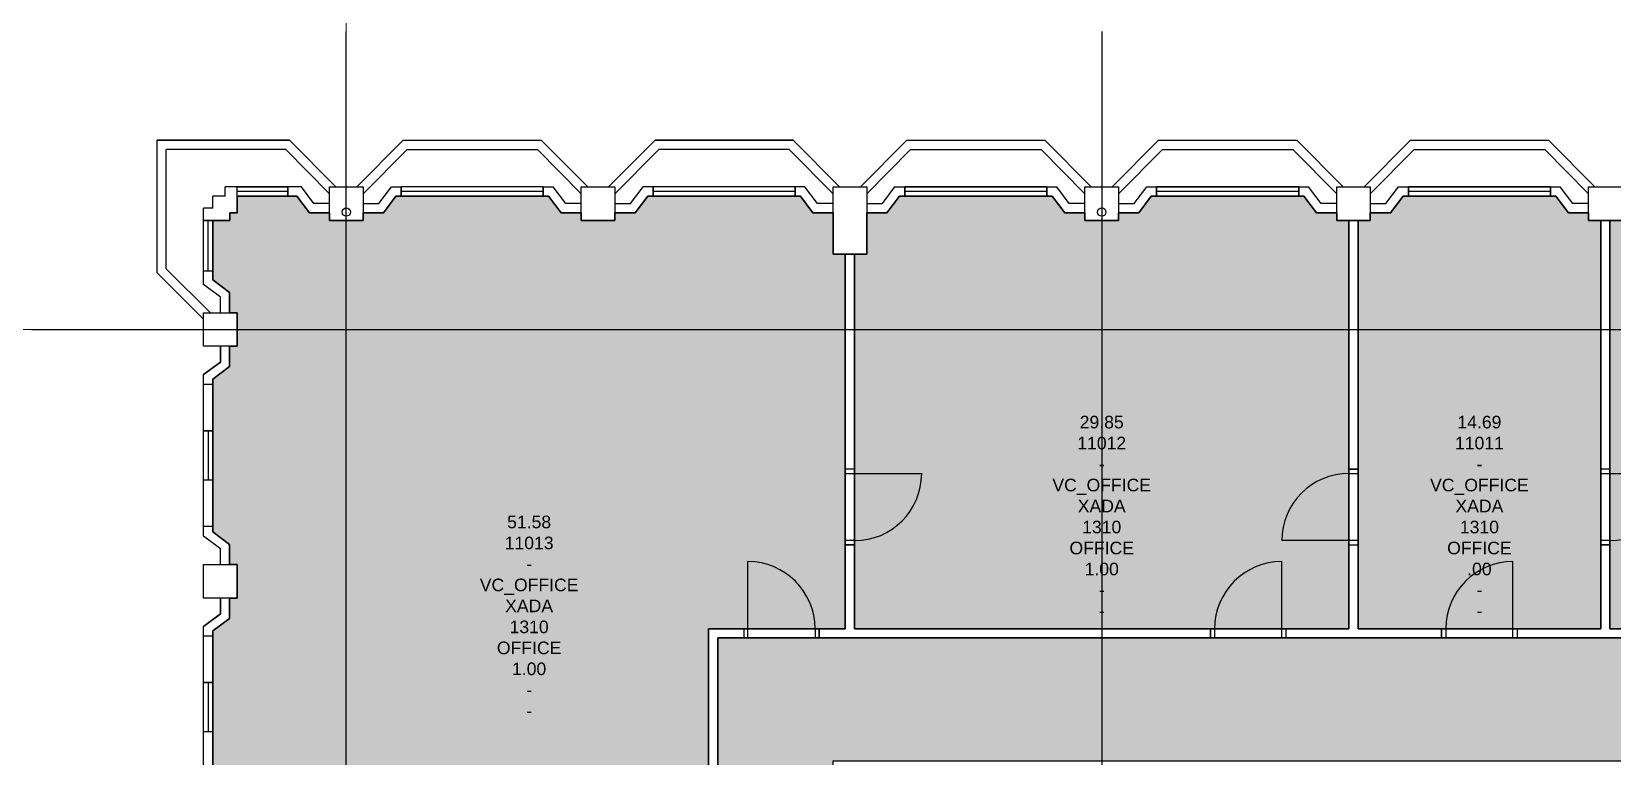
# Model space of a CAD drawing. Header units: millimetres. Extents: x -1500 to 79985, y -24426 to 1319.
# Drawn here: x -1500 to 17334, y -7317 to 1319 of the extents above; entities that cross this region are included whole.
import ezdxf

# ---------------------------------------------------------------- set-up
doc = ezdxf.new("R2010")
doc.units = ezdxf.units.MM
doc.header["$LTSCALE"] = 750
doc.header["$MEASUREMENT"] = 0
doc.linetypes.add('PCENTRE', pattern=[50.8, 31.75, -6.35, 6.35, -6.35])
doc.linetypes.add('PCENTRE2', pattern=[28.575, 19.05, -3.175, 3.175, -3.175])
for name, color, linetype in [('Boundaries_and_building_grids', 140, 'PCENTRE2'), ('COLUMNS_P5', 3, 'Continuous'), ('DR', 8, 'Continuous'), ('GROS$', 1, 'Continuous'), ('HL-TMP', 7, 'Continuous'), ('RM$', 5, 'Continuous'), ('RM$TXT', 5, 'Continuous'), ('WA', 6, 'Continuous'), ('WA_EXT', 7, 'Continuous'), ('WN', 4, 'Continuous')]:
    doc.layers.add(name, color=color, linetype=linetype)
doc.styles.get("Standard").update_dxf_attribs({"font": 'arial.ttf'})

msp = doc.modelspace()

# ---------------------------------------------------------------- hatches: boundary and pattern name
at = {"layer": 'HL-TMP', "true_color": 0xffff00}
h = msp.add_hatch(color=2, dxfattribs=at)
h.paths.add_polyline_path([(44195, -931), (44050, -931), (44050, -841), (43810, -841), (43660, -641), (41841, -641), (41691, -841), (41450, -841), (41450, -1331), (41050, -1331), (41050, -841), (40810, -841), (40660, -641), (38841, -641), (38691, -841), (38450, -841), (38450, -931), (38305, -931), (38305, -5796), (40315, -5796), (44195, -5796)], flags=0)
h.paths.add_polyline_path([(38195, -931), (38050, -931), (38050, -841), (37810, -841), (37660, -641), (35841, -641), (35691, -841), (35450, -841), (35450, -931), (35305, -931), (35305, -5796), (38195, -5796)], flags=0)
h.paths.add_polyline_path([(35195, -931), (35050, -931), (35050, -841), (34810, -841), (34660, -641), (32841, -641), (32691, -841), (32450, -841), (32450, -931), (32305, -931), (32305, -5796), (35195, -5796)], flags=0)
h.paths.add_polyline_path([(32195, -931), (32050, -931), (32050, -841), (31810, -841), (31660, -641), (29841, -641), (29691, -841), (29450, -841), (29450, -931), (29050, -931), (29050, -841), (28810, -841), (28660, -641), (26841, -641), (26691, -841), (26450, -841), (26450, -931), (26305, -931), (26305, -5796), (32195, -5796)], flags=0)
h.paths.add_polyline_path([(26195, -931), (26050, -931), (26050, -841), (25810, -841), (25660, -641), (23841, -641), (23691, -841), (23450, -841), (23450, -931), (23050, -931), (23050, -841), (22810, -841), (22660, -641), (20841, -641), (20691, -841), (20450, -841), (20450, -931), (20305, -931), (20305, -5796), (26195, -5796)], flags=0)
h.paths.add_polyline_path([(20195, -931), (20050, -931), (20050, -841), (19810, -841), (19660, -641), (17841, -641), (17691, -841), (17450, -841), (17450, -931), (17305, -931), (17305, -5796), (20195, -5796)], flags=0)
h.paths.add_polyline_path([(17195, -931), (17050, -931), (17050, -841), (16810, -841), (16660, -641), (14841, -641), (14691, -841), (14450, -841), (14450, -931), (14305, -931), (14305, -5796), (17195, -5796)], flags=0)
h.paths.add_polyline_path([(14195, -931), (14050, -931), (14050, -841), (13810, -841), (13660, -641), (11841, -641), (11691, -841), (11450, -841), (11450, -931), (11050, -931), (11050, -841), (10810, -841), (10660, -641), (8841, -641), (8691, -841), (8450, -841), (8450, -1331), (8305, -1331), (8305, -5796), (14195, -5796)], flags=0)
h.paths.add_polyline_path([(8195, -1331), (8050, -1331), (8050, -841), (7930, -841), (7810, -841), (7660, -641), (5841, -641), (5691, -841), (5450, -841), (5450, -931), (5050, -931), (5050, -841), (4810, -841), (4660, -641), (2841, -641), (2691, -841), (2450, -841), (2450, -931), (2050, -931), (2050, -841), (1810, -841), (1660, -641), (950, -641), (950, -841), (861, -841), (861, -931), (660, -931), (660, -1640), (860, -1791), (860, -2031), (950, -2031), (950, -2431), (860, -2431), (860, -2672), (660, -2822), (660, -4640), (860, -4791), (860, -5031), (950, -5031), (950, -5431), (860, -5431), (860, -5672), (660, -5822), (660, -7640), (860, -7791), (860, -8031), (950, -8031), (950, -8176), (6565, -8176), (6565, -5796), (8195, -5796)], flags=0)
h.paths.add_polyline_path([(6565, -9625), (6565, -8286), (950, -8286), (950, -8431), (860, -8431), (860, -8672), (660, -8822), (660, -9140), (860, -9291), (860, -9531), (950, -9531), (950, -9931), (860, -9931), (860, -10172), (660, -10322), (660, -10640), (860, -10791), (860, -11031), (950, -11031), (950, -11431), (860, -11431), (860, -11672), (660, -11822), (660, -12140), (860, -12293), (860, -12531), (950, -12531), (950, -12676), (6565, -12676)], flags=0)
h.paths.add_polyline_path([(35195, -16079), (32305, -16079), (32305, -20031), (32450, -20031), (32450, -20121), (32691, -20121), (32841, -20321), (34660, -20321), (34810, -20121), (35050, -20121), (35050, -20031), (35195, -20031)], flags=0)
h.paths.add_polyline_path([(38195, -16079), (35305, -16079), (35305, -20031), (35450, -20031), (35450, -20121), (35691, -20121), (35841, -20321), (37660, -20321), (37810, -20121), (38050, -20121), (38050, -20031), (38195, -20031)], flags=0)
at = {"layer": 'HL-TMP', "true_color": 0x666666}
h = msp.add_hatch(color=251, dxfattribs=at)
h.paths.add_polyline_path([(20520, -7591), (20440, -7591), (17360, -7591), (17360, -13481), (19670, -13481), (20520, -13481)], flags=0)
h.paths.add_polyline_path([(32140, -7481), (28980, -7481), (28980, -7591), (28980, -13371), (32140, -13371), (32140, -12731)], flags=0)
h.paths.add_polyline_path([(44195, -5906), (6675, -5906), (6675, -9625), (6675, -13502), (8050, -13502), (8050, -7371), (36110, -7371), (36110, -13591), (36000, -13591), (36000, -12841), (35360, -12841), (35360, -13591), (35140, -13591), (35140, -12841), (32360, -12841), (32360, -13591), (32305, -13591), (32305, -15969), (38195, -15969), (38195, -13591), (38140, -13591), (38140, -7371), (42730, -7371)], flags=0)
h.paths.add_polyline_path([(11140, -9806), (10000, -9806), (10000, -11916), (11140, -11916)], flags=0)
h.paths.add_polyline_path([(17195, -13591), (14360, -13591), (14140, -13591), (11360, -13591), (6675, -13591), (6675, -20321), (7660, -20321), (7810, -20121), (8050, -20121), (8050, -19631), (8195, -19631), (8195, -15056), (17195, -15056)], flags=0)

# ---------------------------------------------------------------- linework, layer by layer
at = {"layer": 'Boundaries_and_building_grids', "color": 140, "linetype": 'PCENTRE', "lineweight": -3}
for p, q in [((2250, -22281, -37950), (2250, 1319, -37950)), ((11250, 1319, -37950), (11250, -22281, -37950)), ((-1500, -2231, -37950), (51000, -2231, -37950))]:
    msp.add_line(p, q, dxfattribs=at)
at = {"layer": 'COLUMNS_P5', "linetype": 'Continuous'}
for p, q in [((2050, -931), (2050, -531)), ((2050, -531), (2450, -531)), ((2450, -531), (2450, -931)), ((5050, -931), (5050, -531)), ((5050, -531), (5450, -531)), ((5450, -531), (5450, -931)), ((8050, -1331), (8050, -531)), ((8050, -531), (8450, -531)), ((8450, -531), (8450, -1331)), ((11050, -931), (11050, -531)), ((11050, -531), (11450, -531)), ((11450, -531), (11450, -931)), ((14050, -931), (14050, -531)), ((14050, -531), (14450, -531)), ((14450, -531), (14450, -931)), ((17050, -931), (17050, -531)), ((17050, -531), (17450, -531)), ((2450, -931), (2050, -931)), ((5450, -931), (5050, -931)), ((11450, -931), (11050, -931)), ((14450, -931), (14050, -931)), ((17450, -931), (17050, -931)), ((8450, -1331), (8050, -1331)), ((550, -2431), (550, -2031)), ((550, -2031), (950, -2031)), ((950, -2031), (950, -2431)), ((950, -2431), (550, -2431)), ((550, -5431), (550, -5031)), ((550, -5031), (950, -5031)), ((950, -5031), (950, -5431)), ((950, -5431), (550, -5431))]:
    msp.add_line(p, q, dxfattribs=at)
at = {"layer": 'COLUMNS_P5', "linetype": 'Continuous', "lineweight": 0}
for p, direction in [((2250, -931), (0, 1)), ((950, -2231), (1, 0))]:
    msp.add_xline(p, direction, dxfattribs=at)
at = {"layer": 'COLUMNS_P5', "linetype": 'Continuous', "lineweight": -3}
for centre in [(2250, -831), (11250, -831)]:
    msp.add_circle(centre, 50, dxfattribs=at)
at = {"layer": 'DR', "linetype": 'Continuous'}
for p, q in [((8305, -3946), (9105, -3946)), ((17305, -3946), (18105, -3946)), ((14195, -4746), (13395, -4746)), ((7035, -5796), (7035, -4996)), ((13395, -5796), (13395, -4996)), ((16150, -5796), (16150, -4996))]:
    msp.add_line(p, q, dxfattribs=at)
for points in [[(8305, -3946), (8305, -3896), (8195, -3896), (8195, -3946), (8305, -3946)], [(14195, -3896), (14195, -3946), (14305, -3946), (14305, -3896), (14195, -3896)], [(17305, -3946), (17305, -3896), (17195, -3896), (17195, -3946), (17305, -3946)], [(8305, -4796), (8305, -4746), (8195, -4746), (8195, -4796), (8305, -4796)], [(14195, -4746), (14195, -4796), (14305, -4796), (14305, -4746), (14195, -4746)], [(17305, -4796), (17305, -4746), (17195, -4746), (17195, -4796), (17305, -4796)], [(7035, -5796), (6985, -5796), (6985, -5906), (7035, -5906), (7035, -5796)], [(7885, -5796), (7835, -5796), (7835, -5906), (7885, -5906), (7885, -5796)], [(12545, -5796), (12595, -5796), (12595, -5906), (12545, -5906), (12545, -5796)], [(13395, -5796), (13445, -5796), (13445, -5906), (13395, -5906), (13395, -5796)], [(15300, -5796), (15350, -5796), (15350, -5906), (15300, -5906), (15300, -5796)], [(16150, -5796), (16200, -5796), (16200, -5906), (16150, -5906), (16150, -5796)]]:
    msp.add_lwpolyline(points, dxfattribs=at)
for centre, start, end in [((8305, -3946), 270, 0), ((14195, -4746), 90, 180), ((17305, -3946), 270, 0), ((7035, -5796), 0, 90), ((13395, -5796), 90, 180), ((16150, -5796), 90, 180)]:
    msp.add_arc(centre, 800, start, end, dxfattribs=at)
at = {"layer": 'GROS$'}
for points in [[(550, -7694), (550, -5768), (750, -5618), (750, -5431), (550, -5431), (550, -5031), (750, -5031), (750, -4845), (550, -4694), (550, -2768), (750, -2618), (750, -2431), (550, -2431), (550, -2106), (-5, -1554), (-5, 24), (1573, 24), (2126, -531), (2375, -531), (2928, 24), (4573, 24), (5126, -531), (5375, -531), (5928, 24), (7573, 24), (8126, -531), (8375, -531), (8928, 24), (10573, 24), (11126, -531), (11375, -531), (11928, 24), (13573, 24), (14126, -531), (14375, -531), (14928, 24), (16573, 24), (17126, -531), (17375, -531)], [(660, -7640), (660, -5822), (860, -5672), (860, -5431), (950, -5431), (950, -5031), (860, -5031), (860, -4791), (660, -4640), (660, -2822), (860, -2672), (860, -2431), (950, -2431), (950, -2031), (860, -2031), (860, -1791), (660, -1640), (660, -955), (660, -931), (861, -931), (861, -841), (950, -841), (950, -641), (1660, -641), (1810, -841), (2050, -841), (2050, -931), (2450, -931), (2450, -841), (2691, -841), (2841, -641), (4660, -641), (4810, -841), (5050, -841), (5050, -931), (5450, -931), (5450, -841), (5691, -841), (5841, -641), (7660, -641), (7810, -841), (7930, -841), (8050, -841), (8050, -1331), (8450, -1331), (8450, -841), (8691, -841), (8841, -641), (10660, -641), (10810, -841), (11050, -841), (11050, -931), (11450, -931), (11450, -841), (11691, -841), (11841, -641), (13660, -641), (13810, -841), (14050, -841), (14050, -931), (14450, -931), (14450, -841), (14691, -841), (14841, -641), (16660, -641), (16810, -841), (17050, -841), (17050, -931), (17450, -931)], [(20195, -5796), (17305, -5796), (17305, -931), (17195, -931), (17195, -5796), (14305, -5796), (14305, -931), (14195, -931), (14195, -5796), (8305, -5796), (8305, -1331), (8195, -1331), (8195, -5796), (6565, -5796), (6565, -8176), (950, -8176), (950, -8286), (6565, -8286), (6565, -9625), (6675, -9625), (6675, -5906), (44195, -5906)]]:
    msp.add_lwpolyline(points, dxfattribs=at)
at = {"layer": 'RM$'}
msp.add_lwpolyline([(6565, -8176), (6565, -5796), (8195, -5796), (8195, -1331), (8050, -1331), (8050, -841), (7930, -841), (7810, -841), (7660, -641), (5841, -641), (5691, -841), (5450, -841), (5450, -931), (5050, -931), (5050, -841), (4810, -841), (4660, -641), (2841, -641), (2691, -841), (2450, -841), (2450, -931), (2050, -931), (2050, -841), (1810, -841), (1660, -641), (950, -641), (950, -841), (861, -841), (861, -931), (660, -931), (660, -1640), (860, -1791), (860, -2031), (950, -2031), (950, -2431), (860, -2431), (860, -2672), (660, -2822), (660, -4640), (860, -4791), (860, -5031), (950, -5031), (950, -5431), (860, -5431), (860, -5672), (660, -5822), (660, -7640)], dxfattribs=at)
for points in [[(14195, -931), (14050, -931), (14050, -841), (13810, -841), (13660, -641), (11841, -641), (11691, -841), (11450, -841), (11450, -931), (11050, -931), (11050, -841), (10810, -841), (10660, -641), (8841, -641), (8691, -841), (8450, -841), (8450, -1331), (8305, -1331), (8305, -5796), (14195, -5796)], [(17195, -931), (17050, -931), (17050, -841), (16810, -841), (16660, -641), (14841, -641), (14691, -841), (14450, -841), (14450, -931), (14305, -931), (14305, -5796), (17195, -5796)], [(20195, -931), (20050, -931), (20050, -841), (19810, -841), (19660, -641), (17841, -641), (17691, -841), (17450, -841), (17450, -931), (17305, -931), (17305, -5796), (20195, -5796)], [(44195, -5906), (6675, -5906), (6675, -9625), (6675, -13502), (8050, -13502), (8050, -7371), (36110, -7371), (36110, -13591), (36000, -13591), (36000, -12841), (35360, -12841), (35360, -13591), (35140, -13591), (35140, -12841), (32360, -12841), (32360, -13591), (32305, -13591), (32305, -15969), (38195, -15969), (38195, -13591), (38140, -13591), (38140, -7371), (42730, -7371)]]:
    msp.add_lwpolyline(points, close=True, dxfattribs=at)
at = {"layer": 'WA', "linetype": 'Continuous'}
for p, q in [((14195, -931), (14195, -3896)), ((14305, -931), (14195, -931)), ((14305, -931), (14305, -3896)), ((17195, -931), (17195, -3896)), ((17305, -931), (17195, -931)), ((17305, -931), (17305, -3896)), ((8195, -1331), (8195, -3896)), ((8305, -1331), (8305, -3896)), ((8305, -3896), (8195, -3896)), ((14195, -3896), (14305, -3896)), ((17305, -3896), (17195, -3896)), ((8195, -4796), (8195, -5796)), ((8305, -4796), (8195, -4796)), ((8305, -4796), (8305, -5796)), ((14195, -4796), (14195, -5796)), ((14195, -4796), (14305, -4796)), ((14305, -4796), (14305, -5796)), ((17305, -4796), (17195, -4796)), ((17195, -4796), (17195, -5796)), ((17305, -4796), (17305, -5796)), ((6565, -8176), (6565, -5796)), ((6565, -5796), (6985, -5796)), ((6985, -5796), (6985, -5906)), ((7885, -5796), (7885, -5906)), ((7885, -5796), (8195, -5796)), ((8305, -5796), (12545, -5796)), ((12545, -5796), (12545, -5906)), ((13445, -5796), (13445, -5906)), ((13445, -5796), (14195, -5796)), ((14305, -5796), (15300, -5796)), ((15300, -5796), (15300, -5906)), ((16200, -5796), (16200, -5906)), ((16200, -5796), (17195, -5796)), ((17305, -5796), (18695, -5796)), ((6675, -9625), (6675, -5906)), ((6675, -5906), (6985, -5906)), ((7885, -5906), (12545, -5906)), ((14305, -5906), (13445, -5906)), ((14305, -5906), (15300, -5906)), ((16200, -5906), (17195, -5906)), ((18695, -5906), (17195, -5906))]:
    msp.add_line(p, q, dxfattribs=at)
at = {"layer": 'WA_EXT', "linetype": 'Continuous'}
for p, q in [((1573, 24), (-5, 24)), ((-5, -1554), (-5, 24)), ((2126, -531), (1573, 24)), ((2375, -531), (2928, 24)), ((2928, 24), (4573, 24)), ((5126, -531), (4573, 24)), ((5375, -531), (5928, 24)), ((7573, 24), (5928, 24)), ((8126, -531), (7573, 24)), ((8375, -531), (8928, 24)), ((8928, 24), (10573, 24)), ((11126, -531), (10573, 24)), ((11375, -531), (11928, 24)), ((11928, 24), (13573, 24)), ((14126, -531), (13573, 24)), ((14375, -531), (14928, 24)), ((14928, 24), (16573, 24)), ((17126, -531), (16573, 24)), ((1528, -86), (105, -86)), ((105, -1508), (105, -86)), ((2050, -613), (1528, -86)), ((2450, -613), (2973, -86)), ((2973, -86), (4528, -86)), ((5050, -613), (4528, -86)), ((5450, -613), (5973, -86)), ((7528, -86), (5973, -86)), ((8050, -613), (7528, -86)), ((8450, -613), (8973, -86)), ((8973, -86), (10528, -86)), ((11050, -613), (10528, -86)), ((11450, -613), (11973, -86)), ((11973, -86), (13528, -86)), ((14050, -613), (13528, -86)), ((14450, -613), (14973, -86)), ((14973, -86), (16528, -86)), ((17050, -613), (16528, -86)), ((805, -641), (805, -531)), ((950, -531), (805, -531)), ((1714, -531), (950, -531)), ((950, -841), (950, -531)), ((1555, -641), (1555, -531)), ((1864, -731), (1714, -531)), ((2637, -731), (2787, -531)), ((2787, -531), (2904, -531)), ((2904, -531), (2904, -641)), ((4597, -531), (4597, -641)), ((4597, -531), (4714, -531)), ((4864, -731), (4714, -531)), ((5637, -731), (5787, -531)), ((5904, -531), (5787, -531)), ((5904, -531), (5904, -641)), ((7597, -531), (7597, -641)), ((7714, -531), (7597, -531)), ((7864, -731), (7714, -531)), ((8637, -731), (8787, -531)), ((8787, -531), (10714, -531)), ((8904, -531), (8904, -641)), ((10597, -531), (10597, -641)), ((10864, -731), (10714, -531)), ((11637, -731), (11787, -531)), ((11787, -531), (13714, -531)), ((11904, -531), (11904, -641)), ((13597, -531), (13597, -641)), ((13864, -731), (13714, -531)), ((14637, -731), (14787, -531)), ((14787, -531), (16714, -531)), ((14904, -531), (14904, -641)), ((16597, -531), (16597, -641)), ((16864, -731), (16714, -531)), ((660, -786), (660, -641)), ((805, -641), (660, -641)), ((1660, -641), (950, -641)), ((1810, -841), (1660, -641)), ((2050, -731), (1864, -731)), ((2450, -731), (2637, -731)), ((2691, -841), (2841, -641)), ((2841, -641), (2904, -641)), ((4597, -641), (4660, -641)), ((4810, -841), (4660, -641)), ((5050, -731), (4864, -731)), ((5450, -731), (5637, -731)), ((5691, -841), (5841, -641)), ((5904, -641), (5841, -641)), ((7660, -641), (7597, -641)), ((7810, -841), (7660, -641)), ((8050, -731), (7864, -731)), ((8450, -731), (8637, -731)), ((8691, -841), (8841, -641)), ((8841, -641), (10660, -641)), ((10810, -841), (10660, -641)), ((11050, -731), (10864, -731)), ((11450, -731), (11637, -731)), ((11691, -841), (11841, -641)), ((11841, -641), (13660, -641)), ((13810, -841), (13660, -641)), ((14050, -731), (13864, -731)), ((14450, -731), (14637, -731)), ((14691, -841), (14841, -641)), ((14841, -641), (16660, -641)), ((16810, -841), (16660, -641)), ((17050, -731), (16864, -731)), ((550, -931), (550, -786)), ((660, -786), (550, -786)), ((550, -1694), (550, -931)), ((861, -931), (550, -931)), ((660, -1640), (660, -931)), ((950, -841), (861, -841)), ((861, -931), (861, -841)), ((2050, -841), (1810, -841)), ((2450, -841), (2691, -841)), ((5050, -841), (4810, -841)), ((5450, -841), (5691, -841)), ((8050, -841), (7810, -841)), ((8450, -841), (8691, -841)), ((11050, -841), (10810, -841)), ((11450, -841), (11691, -841)), ((14050, -841), (13810, -841)), ((14450, -841), (14691, -841)), ((17050, -841), (16810, -841)), ((550, -2106), (-5, -1554)), ((632, -2031), (105, -1508)), ((660, -1536), (550, -1536)), ((750, -1845), (550, -1694)), ((860, -1791), (660, -1640)), ((750, -2031), (750, -1845)), ((860, -2031), (860, -1791)), ((750, -2431), (750, -2618)), ((860, -2431), (860, -2672)), ((750, -2618), (550, -2768)), ((550, -4694), (550, -2768)), ((860, -2672), (660, -2822)), ((660, -4640), (660, -2822)), ((660, -2884), (550, -2884)), ((660, -3438), (550, -3438)), ((660, -4025), (550, -4025)), ((660, -4578), (550, -4578)), ((750, -4845), (550, -4694)), ((860, -4791), (660, -4640)), ((750, -5031), (750, -4845)), ((860, -5031), (860, -4791)), ((750, -5431), (750, -5618)), ((860, -5431), (860, -5672)), ((750, -5618), (550, -5768)), ((550, -7694), (550, -5768)), ((860, -5672), (660, -5822)), ((660, -7640), (660, -5822)), ((660, -5884), (550, -5884)), ((660, -6438), (550, -6438)), ((660, -7025), (550, -7025))]:
    msp.add_line(p, q, dxfattribs=at)
at = {"layer": 'WN', "linetype": 'Continuous'}
for p, q in [((4597, -531), (2904, -531)), ((2904, -641), (2904, -531)), ((4597, -641), (4597, -531)), ((7597, -531), (5904, -531)), ((5904, -641), (5904, -531)), ((7597, -641), (7597, -531)), ((10597, -531), (8904, -531)), ((8904, -641), (8904, -531)), ((10597, -641), (10597, -531)), ((13597, -531), (11904, -531)), ((11904, -641), (11904, -531)), ((13597, -641), (13597, -531)), ((16597, -531), (14904, -531)), ((14904, -641), (14904, -531)), ((16597, -641), (16597, -531)), ((1555, -586), (950, -586)), ((4597, -586), (2904, -586)), ((4597, -641), (2904, -641)), ((7597, -586), (5904, -586)), ((7597, -641), (5904, -641)), ((10597, -586), (8904, -586)), ((10597, -641), (8904, -641)), ((13597, -586), (11904, -586)), ((13597, -641), (11904, -641)), ((16597, -586), (14904, -586)), ((16597, -641), (14904, -641)), ((605, -1536), (605, -931)), ((605, -3438), (605, -4025)), ((605, -6438), (605, -7025))]:
    msp.add_line(p, q, dxfattribs=at)
for points in [[(950, -531), (1555, -531), (1555, -641), (950, -641)], [(550, -931), (660, -931), (660, -1536), (550, -1536)], [(550, -3438), (660, -3438), (660, -4025), (550, -4025)], [(550, -6438), (660, -6438), (660, -7025), (550, -7025)]]:
    msp.add_lwpolyline(points, close=True, dxfattribs=at)

# ---------------------------------------------------------------- texts
at = {"layer": 'RM$TXT', "char_height": 150, "attachment_point": 8}
for s, insert in [('29.85^M^J11012^M^J-^M^JVC_OFFICE^M^JXADA^M^J1310^M^JOFFICE^M^J1.00^M^J-^M^J-^M^J', (11250, -5659)), ('14.69^M^J11011^M^J-^M^JVC_OFFICE^M^JXADA^M^J1310^M^JOFFICE^M^J.00^M^J-^M^J-^M^J', (15750, -5659)), ('51.58^M^J11013^M^J-^M^JVC_OFFICE^M^JXADA^M^J1310^M^JOFFICE^M^J1.00^M^J-^M^J-^M^J', (4428, -6849))]:
    msp.add_mtext(s, dxfattribs=dict(at, insert=insert))

doc.saveas('drawing.dxf')
